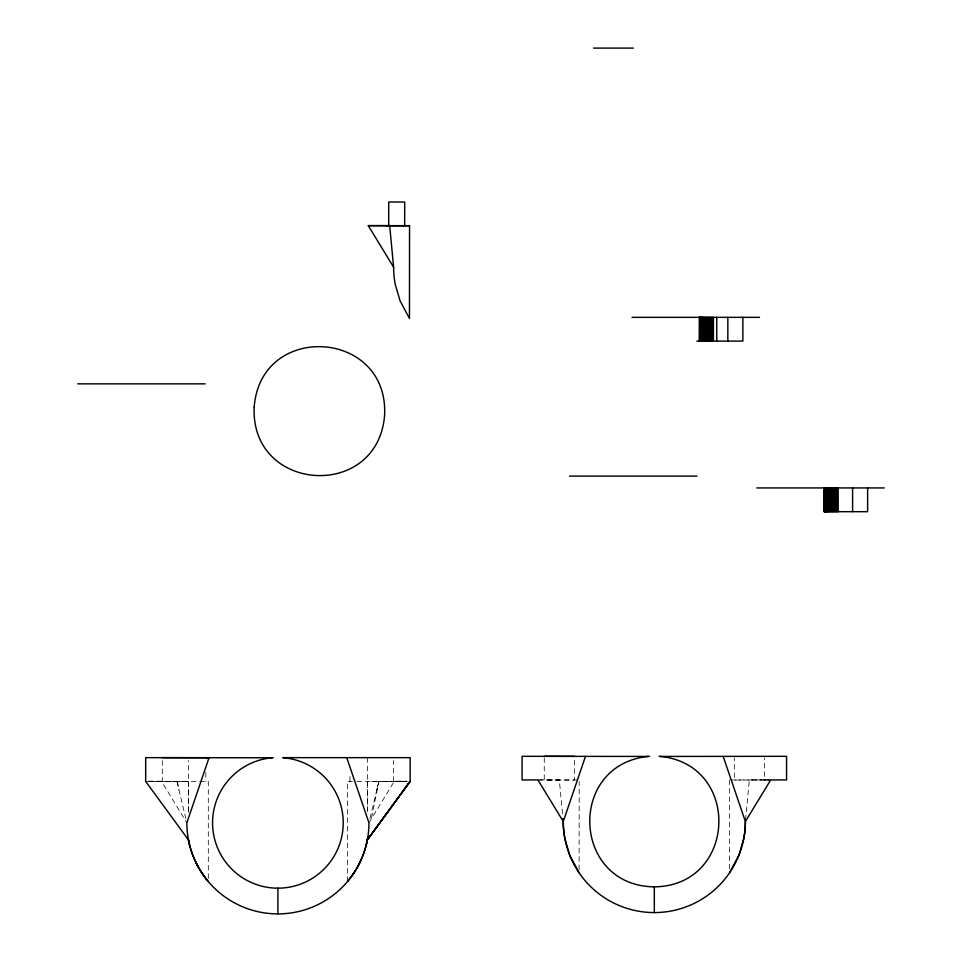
<?xml version="1.0" encoding="UTF-8"?>
<svg xmlns="http://www.w3.org/2000/svg" width="962" height="962" viewBox="0 0 962 962"><rect width="100%" height="100%" fill="white"/><g stroke="black" fill="none" stroke-linecap="round" stroke-linejoin="round"><path stroke-width="0.72" stroke-dasharray="4.81 3.61" d="M347.486 881.541L347.486 781.397L352.296 781.397M349.952 781.397L349.952 775.456M367.376 757.647L367.364 811.399M393.506 781.397L393.506 760.617M544.264 757.791L544.239 780.062L574.326 780.086L574.35 757.816M579.112 869.768L579.196 781.457M188.348 812.313L188.42 760.617M745.526 820.033L749.35 779.942L770.718 779.942M376.839 789.934L378.463 781.397M371.548 817.844L378.884 781.397L407.323 781.3M369.985 818.554L378.884 781.397M368.963 822.835L394.3 781.264L407.251 781.264L367.376 781.397L367.46 812.313M208.309 878.546L208.309 781.397L145.671 781.397L188.42 781.397L188.432 811.399M730.879 779.966L769.227 779.929L734.319 780.086L734.307 757.816M769.227 779.929L764.381 780.062L764.393 757.791M537.926 779.942L559.307 779.942L562.698 815.572M148.545 781.264L161.508 781.264L186.844 822.835M356.938 781.397L407.251 781.397M539.417 779.929L577.777 779.966M148.617 781.276L188.42 781.397M176.912 781.397L185.846 818.626M177.345 781.288L178.992 789.994M729.461 779.966L729.545 872.762M205.844 772.486L205.844 781.397M162.301 760.617L162.301 781.397"/><path stroke-width="1.44" d="M388.696 225.769L388.72 202.008L404.713 202.032L404.653 225.781L399.23 225.781M368.29 225.637L409.547 225.661L409.463 318.458L400.024 300.733L395.238 284.271A79.281 68.663 -89.9 0 1 393.626 267.208L389.67 225.637L368.29 225.637L393.626 267.208M699.326 341.101L699.446 317.34M699.59 341.101L699.59 317.34M699.795 341.101L699.807 317.34M700.059 341.101L700.059 317.34M700.384 341.101L700.384 317.34M700.757 341.101L700.757 317.34M701.19 341.101L701.19 317.34M701.671 341.101L701.671 317.34M702.2 341.101L702.2 317.34M702.777 341.101L702.777 317.34M703.402 341.101L703.402 317.34M704.076 341.101L704.076 317.34M704.785 341.101L704.785 317.34M705.531 341.101L705.531 317.34M706.312 341.101L706.312 317.34M707.13 341.101L707.13 317.34M707.972 341.101L707.972 317.34M708.838 341.101L708.838 317.34M709.728 341.101L709.728 317.34M710.629 341.101L710.629 317.34M711.555 341.101L711.555 317.34M712.481 341.101L712.493 317.34M713.431 341.101L713.431 317.34M716.75 341.101L716.75 317.34M727.837 341.101L727.837 317.34M742.868 317.34L742.868 341.101L696.861 341.101M824.109 487.938L824.109 511.688L824.35 487.938M824.554 511.688L824.554 487.938M824.819 511.688L824.819 487.938M825.143 511.688L825.143 487.938M825.516 511.688L825.516 487.938M825.949 511.688L825.949 487.938M826.43 511.688L826.43 487.938M826.959 511.688L826.959 487.938M827.536 511.688L827.536 487.938M828.162 511.688L828.162 487.938M828.835 511.688L828.835 487.938M829.545 511.688L829.545 487.938M830.29 511.688L830.29 487.938M831.072 511.688L831.072 487.938M831.877 511.688L831.877 487.938M832.719 511.688L832.719 487.938M833.597 511.688L833.597 487.938M834.475 511.688L834.475 487.938M835.389 511.688L835.389 487.938M836.315 511.688L836.315 487.938M837.241 511.688L837.241 487.938M838.191 511.688L838.191 487.938M852.597 511.688L852.597 487.938M867.628 487.938L867.628 511.688L824.085 511.688M367.52 838.804L366.354 844.359M162.301 757.647L209.055 757.707L186.844 822.835A91.065 91.065 0 0 0 277.898 913.9A91.065 91.065 0 0 0 368.963 822.835L346.741 757.707M579.112 872.762L569.66 855.038L564.874 838.575A79.281 68.663 -89.9 0 1 563.263 821.512L585.485 756.385M347.486 881.541C357.479 869.612 364.442 855.194 367.364 839.898L410.137 781.264L410.137 757.647L282.672 757.647M357.696 866.714L360.293 861.615M355.303 870.706L352.308 875.167M729.545 872.762L738.996 855.038L743.77 838.575A79.281 68.663 89.9 0 0 745.382 821.512L723.171 756.385M349.23 879.376L351.503 876.358M283.357 757.767L286.087 758.032A65.32 65.32 0 0 1 328.234 781.204L330.748 784.439A65.32 65.32 0 0 1 321.609 871.392A65.32 65.32 0 0 1 234.187 871.392A65.32 65.32 0 0 1 225.048 784.439L227.561 781.204A65.32 65.32 0 0 1 269.709 758.032L273.124 757.647M659.102 756.312C741.762 763.383 737.301 885.906 654.328 886.844C571.344 885.906 566.895 763.383 649.554 756.312M389.67 225.637L386.82 225.769L398.484 225.781M403.944 225.781L409.547 225.661M593.53 48.1L633.297 48.1M632.046 317.34L759.511 317.34M77.742 383.85L205.195 383.85M569.504 476.118L696.957 476.118M756.805 487.938L884.258 487.938M659.776 756.445L786.555 756.312L786.555 779.942L770.718 779.942L745.382 821.512A91.065 91.065 0 0 1 654.328 912.577A91.065 91.065 0 0 1 563.263 821.512L537.926 779.942L522.089 779.942L522.089 756.312L648.869 756.445M544.264 756.3L574.35 756.336M272.45 757.767L145.671 757.647L145.671 781.397L188.444 839.898C191.354 855.194 198.328 869.612 208.309 881.541M205.579 757.647L209.055 757.707M204.305 876.358L206.565 879.376M203.487 875.167L200.505 870.706M195.502 861.615L198.1 866.714M189.454 844.359L188.372 839.417M562.986 818.542L563.263 821.512M654.328 886.844L654.328 912.577M277.898 888.166L277.898 913.9M254.196 406.974C250.156 492.881 377.838 500.913 384.596 415.187C388.792 329.365 260.798 321.356 254.196 406.974M410.137 781.397L367.364 839.898L410.137 781.397"/></g></svg>
